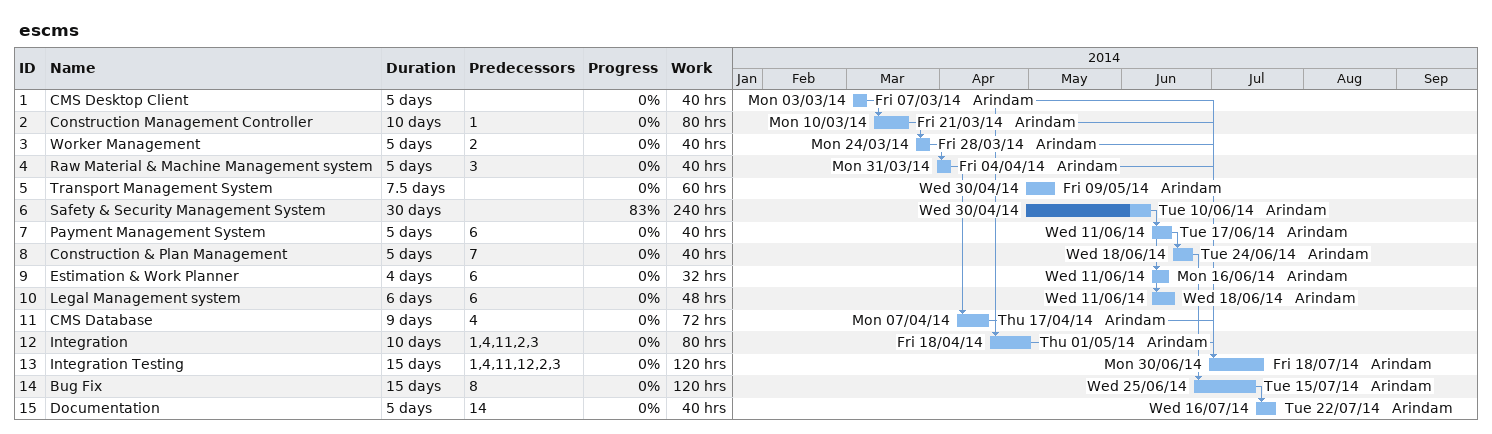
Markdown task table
escms

| ID | Task | Duration | Start | Finish | Predecessors | Resources | % complete | Work (h) |
|---|---|---|---|---|---|---|---|---|
| 1 | CMS Desktop Client | 5d | 2014-03-03 | 2014-03-07 |  | Arindam | 0 | 40 |
| 2 | Construction Management Controller | 10d | 2014-03-10 | 2014-03-21 | 1 | Arindam | 0 | 80 |
| 3 | Worker Management | 5d | 2014-03-24 | 2014-03-28 | 2 | Arindam | 0 | 40 |
| 4 | Raw Material & Machine Management system | 5d | 2014-03-31 | 2014-04-04 | 3 | Arindam | 0 | 40 |
| 5 | Transport Management System | 7.5d | 2014-04-30 | 2014-05-09 |  | Arindam | 0 | 60 |
| 6 | Safety & Security Management System | 30d | 2014-04-30 | 2014-06-10 |  | Arindam | 83 | 240 |
| 7 | Payment Management System | 5d | 2014-06-11 | 2014-06-17 | 6 | Arindam | 0 | 40 |
| 8 | Construction & Plan Management | 5d | 2014-06-18 | 2014-06-24 | 7 | Arindam | 0 | 40 |
| 9 | Estimation & Work Planner | 4d | 2014-06-11 | 2014-06-16 | 6 | Arindam | 0 | 32 |
| 10 | Legal Management system | 6d | 2014-06-11 | 2014-06-18 | 6 | Arindam | 0 | 48 |
| 11 | CMS Database | 9d | 2014-04-07 | 2014-04-17 | 4 | Arindam | 0 | 72 |
| 12 | Integration | 10d | 2014-04-18 | 2014-05-01 | 1, 4, 11, 2, 3 | Arindam | 0 | 80 |
| 13 | Integration Testing | 15d | 2014-06-30 | 2014-07-18 | 1, 4, 11, 12, 2, 3 | Arindam | 0 | 120 |
| 14 | Bug Fix | 15d | 2014-06-25 | 2014-07-15 | 8 | Arindam | 0 | 120 |
| 15 | Documentation | 5d | 2014-07-16 | 2014-07-22 | 14 | Arindam | 0 | 40 |
